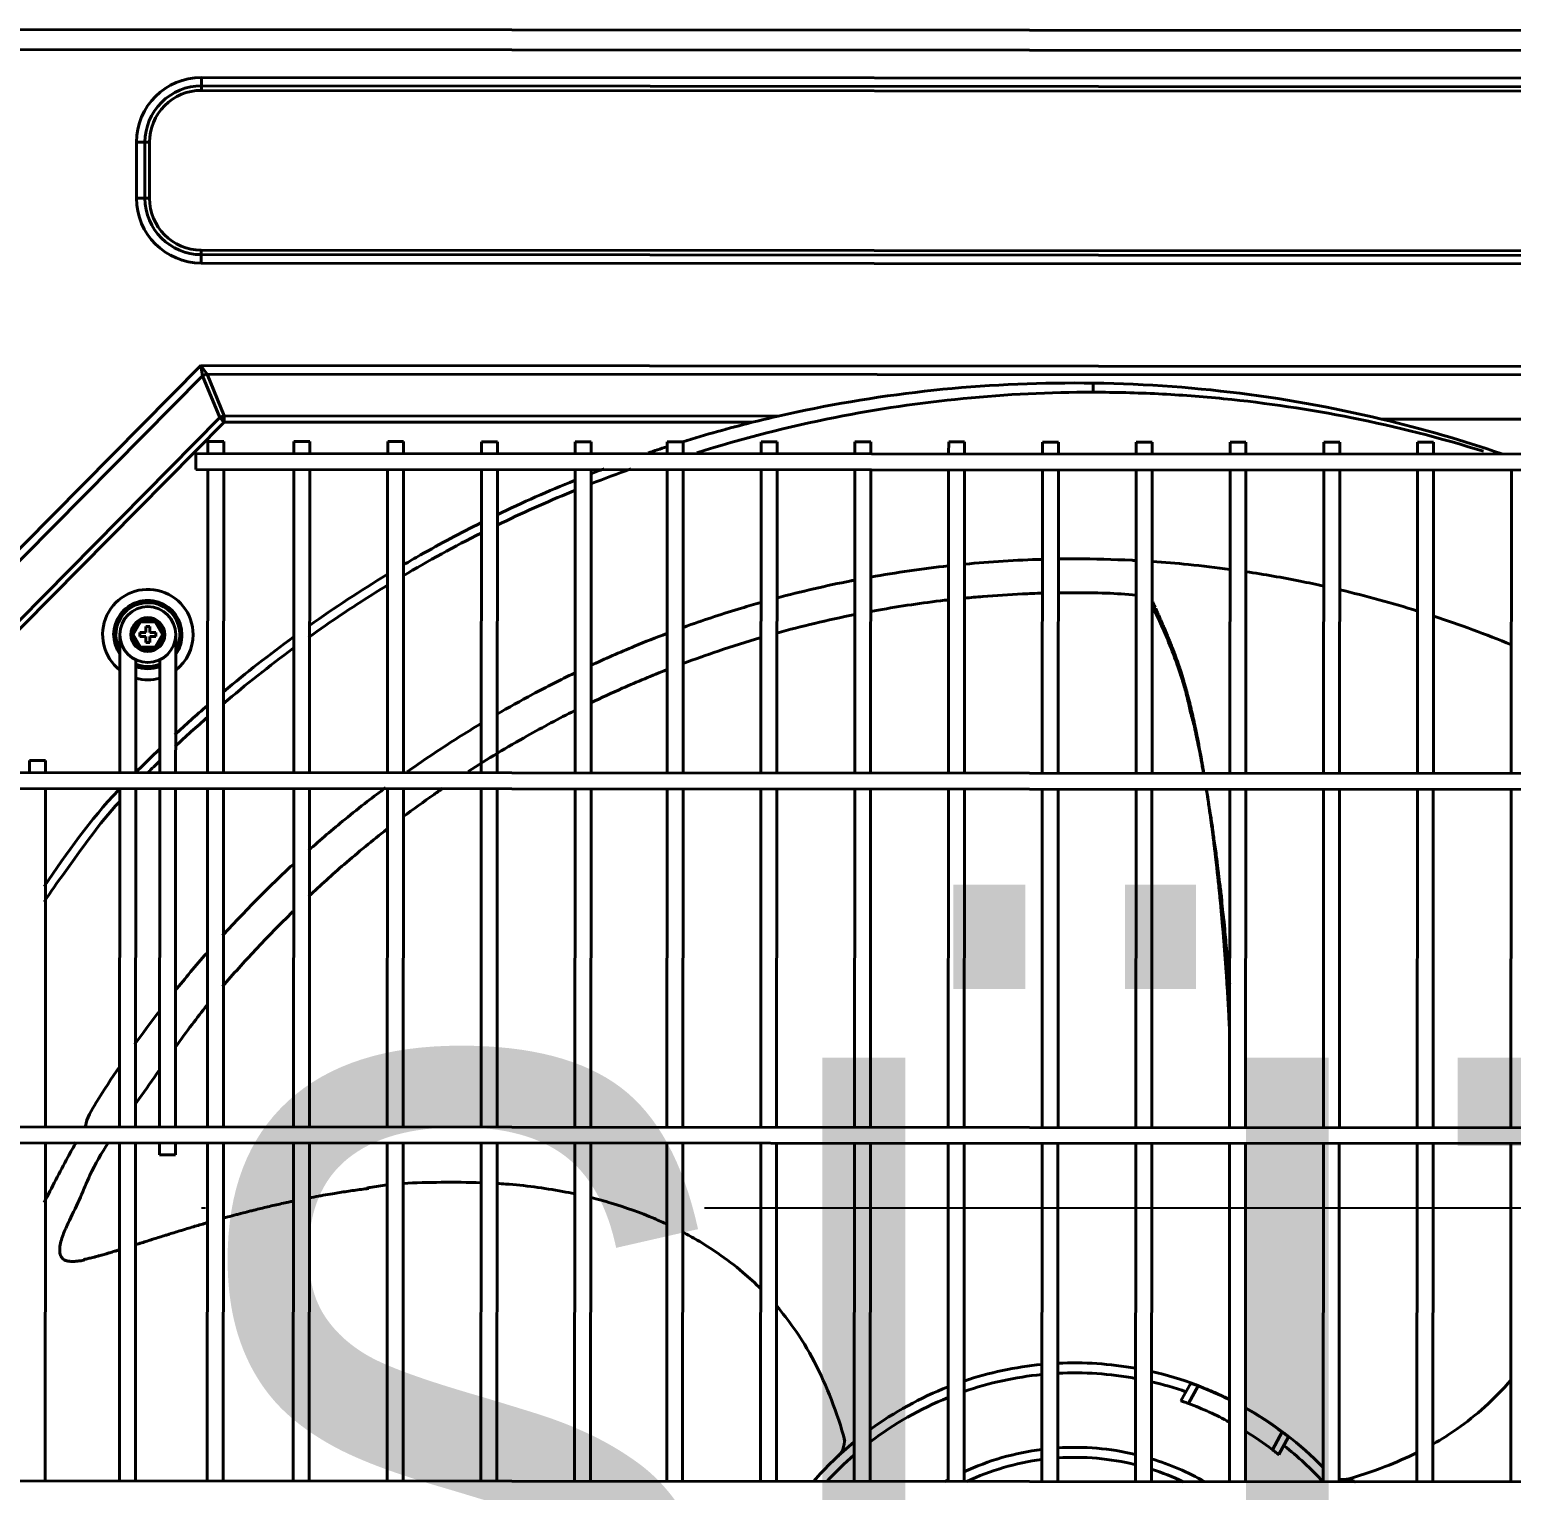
# Model space of a CAD drawing. Extents: x 58467 to 79089, y -33726 to -17391.
# Drawn here: x 72280.31 to 72317.44, y -20694.13 to -20657.52 of the extents above; entities that cross this region are included whole.
import ezdxf
from ezdxf.enums import TextEntityAlignment as Align

# ---------------------------------------------------------------- set-up
doc = ezdxf.new("R2010")
doc.units = 0
doc.header["$LTSCALE"] = 100
doc.linetypes.add('DASHDOT2', pattern=[0.5, 0.25, -0.125, 0, -0.125])
doc.layers.add('+ENTE-ST-DOSEME USTU KONDDRENAJ', color=110, linetype='DOSEMEUSTUKONDENSDRENAJ_LINE', lineweight=40)
doc.layers.add('BA_axis', color=5, linetype='DASHDOT2')
doc.layers.add('BA_text_material', color=12, linetype='Continuous')
doc.styles.add('text1', font='arial.ttf', dxfattribs={"height": 20})
doc.styles.add('text2', font='arial.ttf', dxfattribs={"width": 0.8})
doc.linetypes.add('DOSEMEUSTUKONDENSDRENAJ_LINE', pattern='A,300,-40,["CD",Standard,S=15,R=0,X=-35,Y=-7.5],0', length=340)

# ---------------------------------------------------------------- blocks, each defined once
blk = doc.blocks.new('*U176')
blk.add_line((0, 0), (0, -696))
at = {"linetype": 'Continuous', "style": 'text1'}
blk.add_attdef('1', text='', height=40, dxfattribs=at).set_placement((0, 38), align=Align.MIDDLE)
blk = doc.blocks.new('AXIS')
at = {"layer": 'BA_axis', "xscale": -1, "rotation": 270}
blk.add_blockref('*U176', (4176.09, -33135.267), dxfattribs=at)
blk = doc.blocks.new('4. KAT')
at = {"color": 3}
for p, q in [((54067.018, -33358.603, -3.339), (54183.02, -33358.673, -3.339)), ((54183.02, -33359.173, -3.339), (54067.018, -33359.103, -3.339)), ((54072.424, -33359.802, -3.339), (54177.569, -33359.866, -3.339)), ((54072.424, -33359.802, -3.339), (54072.424, -33360.014, -3.339)), ((54177.568, -33360.078, -3.339), (54072.424, -33360.014, -3.339)), ((54072.424, -33360.126, -3.339), (54072.424, -33360.014, -3.339)), ((54177.568, -33360.19, -3.339), (54072.424, -33360.126, -3.339)), ((54070.798, -33362.83, -3.339), (54070.799, -33361.425, -3.339)), ((54071.011, -33361.425, -3.339), (54070.799, -33361.425, -3.339)), ((54071.011, -33361.425, -3.339), (54071.01, -33362.831, -3.339)), ((54071.123, -33361.425, -3.339), (54071.011, -33361.425, -3.339)), ((54071.123, -33361.425, -3.339), (54071.122, -33362.831, -3.339)), ((54071.01, -33362.831, -3.339), (54070.798, -33362.83, -3.339)), ((54071.122, -33362.831, -3.339), (54071.01, -33362.831, -3.339)), ((54072.421, -33364.131, -3.339), (54072.421, -33364.243, -3.339)), ((54072.421, -33364.131, -3.339), (54177.566, -33364.195, -3.339)), ((54072.421, -33364.243, -3.339), (54177.566, -33364.307, -3.339)), ((54072.421, -33364.243, -3.339), (54072.421, -33364.455, -3.339)), ((54177.566, -33364.52, -3.339), (54072.421, -33364.455, -3.339)), ((54064.427, -33375.089, -3.339), (54072.413, -33367.023, -3.339)), ((54072.455, -33367.28, -3.339), (54064.639, -33375.177, -3.339)), ((54072.413, -33367.023, -3.339), (54177.571, -33367.087, -3.339)), ((54072.455, -33367.28, -3.339), (54072.413, -33367.023, -3.339)), ((54072.413, -33367.023, -3.339), (54072.565, -33367.235, -3.339)), ((54072.888, -33368.328, -3.339), (54072.455, -33367.28, -3.339)), ((54072.565, -33367.235, -3.339), (54072.998, -33368.283, -3.339)), ((54177.419, -33367.299, -3.339), (54072.565, -33367.235, -3.339)), ((54065.686, -33375.612, -3.339), (54072.888, -33368.328, -3.339)), ((54072.998, -33368.438, -3.339), (54065.842, -33375.676, -3.339)), ((54072.998, -33368.438, -3.339), (54072.888, -33368.328, -3.339)), ((54072.998, -33368.283, -3.339), (54086.875, -33368.291, -3.339)), ((54072.998, -33368.438, -3.339), (54072.998, -33368.283, -3.339)), ((54086.225, -33368.446, -3.339), (54072.998, -33368.438, -3.339)), ((54101.992, -33368.365, -3.339), (54112.813, -33368.371, -3.339)), ((54177.74, -33369.291, -3.339), (54072.284, -33369.227, -3.339)), ((54072.284, -33369.427, -3.339), (54072.284, -33369.227, -3.339)), ((54072.585, -33368.927, -3.339), (54072.584, -33369.227, -3.339)), ((54072.985, -33368.927, -3.339), (54072.585, -33368.927, -3.339)), ((54072.984, -33369.227, -3.339), (54072.985, -33368.927, -3.339)), ((54074.741, -33368.928, -3.339), (54074.741, -33369.228, -3.339)), ((54075.141, -33368.928, -3.339), (54074.741, -33368.928, -3.339)), ((54075.141, -33369.229, -3.339), (54075.141, -33368.928, -3.339)), ((54077.091, -33368.93, -3.339), (54077.091, -33369.23, -3.339)), ((54077.491, -33368.93, -3.339), (54077.091, -33368.93, -3.339)), ((54077.491, -33369.23, -3.339), (54077.491, -33368.93, -3.339)), ((54079.44, -33368.931, -3.339), (54079.44, -33369.231, -3.339)), ((54079.84, -33368.931, -3.339), (54079.44, -33368.931, -3.339)), ((54079.84, -33369.232, -3.339), (54079.84, -33368.931, -3.339)), ((54081.79, -33368.933, -3.339), (54081.79, -33369.233, -3.339)), ((54082.19, -33368.933, -3.339), (54081.79, -33368.933, -3.339)), ((54082.19, -33369.233, -3.339), (54082.19, -33368.933, -3.339)), ((54084.097, -33368.934, -3.339), (54084.096, -33369.234, -3.339)), ((54084.497, -33368.934, -3.339), (54084.097, -33368.934, -3.339)), ((54084.496, -33369.234, -3.339), (54084.497, -33368.934, -3.339)), ((54086.446, -33368.935, -3.339), (54086.446, -33369.236, -3.339)), ((54086.846, -33368.936, -3.339), (54086.446, -33368.935, -3.339)), ((54086.846, -33369.236, -3.339), (54086.846, -33368.936, -3.339)), ((54088.796, -33368.937, -3.339), (54088.796, -33369.237, -3.339)), ((54089.196, -33368.937, -3.339), (54088.796, -33368.937, -3.339)), ((54089.196, -33369.237, -3.339), (54089.196, -33368.937, -3.339)), ((54091.146, -33368.938, -3.339), (54091.145, -33369.238, -3.339)), ((54091.546, -33368.938, -3.339), (54091.146, -33368.938, -3.339)), ((54091.545, -33369.239, -3.339), (54091.546, -33368.938, -3.339)), ((54093.495, -33368.94, -3.339), (54093.495, -33369.24, -3.339)), ((54093.895, -33368.94, -3.339), (54093.495, -33368.94, -3.339)), ((54093.895, -33369.24, -3.339), (54093.895, -33368.94, -3.339)), ((54095.845, -33368.941, -3.339), (54095.845, -33369.241, -3.339)), ((54096.245, -33368.941, -3.339), (54095.845, -33368.941, -3.339)), ((54096.245, -33369.242, -3.339), (54096.245, -33368.941, -3.339)), ((54098.194, -33368.943, -3.339), (54098.194, -33369.243, -3.339)), ((54098.594, -33368.943, -3.339), (54098.194, -33368.943, -3.339)), ((54098.594, -33369.243, -3.339), (54098.594, -33368.943, -3.339)), ((54100.544, -33368.944, -3.339), (54100.544, -33369.244, -3.339)), ((54100.944, -33368.944, -3.339), (54100.544, -33368.944, -3.339)), ((54100.944, -33369.244, -3.339), (54100.944, -33368.944, -3.339)), ((54102.894, -33368.945, -3.339), (54102.894, -33369.246, -3.339)), ((54103.294, -33368.946, -3.339), (54102.894, -33368.945, -3.339)), ((54103.293, -33369.246, -3.339), (54103.294, -33368.946, -3.339)), ((54072.284, -33369.627, -3.339), (54072.284, -33369.427, -3.339)), ((54072.284, -33369.627, -3.339), (54177.739, -33369.691, -3.339)), ((54072.584, -33369.627, -3.339), (54072.58, -33377.226, -3.339)), ((54072.979, -33377.226, -3.339), (54072.984, -33369.627, -3.339)), ((54074.741, -33369.628, -3.339), (54074.736, -33377.227, -3.339)), ((54075.136, -33377.228, -3.339), (54075.141, -33369.629, -3.339)), ((54077.09, -33369.63, -3.339), (54077.086, -33377.229, -3.339)), ((54077.486, -33377.229, -3.339), (54077.49, -33369.63, -3.339)), ((54079.44, -33369.631, -3.339), (54079.435, -33377.23, -3.339)), ((54079.835, -33377.231, -3.339), (54079.84, -33369.632, -3.339)), ((54081.79, -33369.633, -3.339), (54081.785, -33377.232, -3.339)), ((54082.185, -33377.232, -3.339), (54082.19, -33369.633, -3.339)), ((54084.096, -33369.634, -3.339), (54084.092, -33377.233, -3.339)), ((54084.492, -33377.233, -3.339), (54084.496, -33369.634, -3.339)), ((54086.446, -33369.636, -3.339), (54086.441, -33377.235, -3.339)), ((54086.841, -33377.235, -3.339), (54086.846, -33369.636, -3.339)), ((54088.796, -33369.637, -3.339), (54088.791, -33377.236, -3.339)), ((54089.191, -33377.236, -3.339), (54089.195, -33369.637, -3.339)), ((54091.145, -33369.638, -3.339), (54091.141, -33377.237, -3.339)), ((54091.54, -33377.238, -3.339), (54091.545, -33369.639, -3.339)), ((54093.495, -33369.64, -3.339), (54093.49, -33377.239, -3.339)), ((54093.89, -33377.239, -3.339), (54093.895, -33369.64, -3.339)), ((54095.844, -33369.641, -3.339), (54095.84, -33377.24, -3.339)), ((54096.24, -33377.241, -3.339), (54096.244, -33369.642, -3.339)), ((54098.194, -33369.643, -3.339), (54098.189, -33377.242, -3.339)), ((54098.589, -33377.242, -3.339), (54098.594, -33369.643, -3.339)), ((54100.544, -33369.644, -3.339), (54100.539, -33377.243, -3.339)), ((54100.939, -33377.243, -3.339), (54100.944, -33369.644, -3.339)), ((54102.893, -33369.646, -3.339), (54102.889, -33377.245, -3.339)), ((54103.289, -33377.245, -3.339), (54103.293, -33369.646, -3.339)), ((54105.243, -33369.647, -3.339), (54105.238, -33377.246, -3.339)), ((54070.657, -33373.766, -3.339), (54070.87, -33373.398, -3.339)), ((54070.898, -33373.448, -3.339), (54070.715, -33373.766, -3.339)), ((54070.87, -33373.398, -3.339), (54071.294, -33373.398, -3.339)), ((54070.898, -33373.448, -3.339), (54070.87, -33373.398, -3.339)), ((54071.266, -33373.448, -3.339), (54070.898, -33373.448, -3.339)), ((54071.132, -33373.566, -3.339), (54071.032, -33373.566, -3.339)), ((54071.032, -33373.716, -3.339), (54071.032, -33373.566, -3.339)), ((54071.132, -33373.566, -3.339), (54071.132, -33373.716, -3.339)), ((54071.294, -33373.398, -3.339), (54071.266, -33373.448, -3.339)), ((54071.449, -33373.766, -3.339), (54071.266, -33373.448, -3.339)), ((54071.294, -33373.398, -3.339), (54071.507, -33373.767, -3.339)), ((54070.382, -33373.782, -3.339), (54070.381, -33375.159, -3.339)), ((54070.869, -33374.134, -3.339), (54070.657, -33373.766, -3.339)), ((54070.715, -33373.766, -3.339), (54070.657, -33373.766, -3.339)), ((54070.715, -33373.766, -3.339), (54070.898, -33374.084, -3.339)), ((54070.882, -33373.716, -3.339), (54070.882, -33373.816, -3.339)), ((54071.032, -33373.716, -3.339), (54070.882, -33373.716, -3.339)), ((54071.032, -33373.816, -3.339), (54070.882, -33373.816, -3.339)), ((54071.032, -33373.966, -3.339), (54071.032, -33373.816, -3.339)), ((54071.132, -33373.966, -3.339), (54071.032, -33373.966, -3.339)), ((54071.132, -33373.716, -3.339), (54071.282, -33373.716, -3.339)), ((54071.132, -33373.816, -3.339), (54071.132, -33373.966, -3.339)), ((54071.132, -33373.816, -3.339), (54071.282, -33373.816, -3.339)), ((54071.265, -33374.084, -3.339), (54071.449, -33373.766, -3.339)), ((54071.282, -33373.716, -3.339), (54071.282, -33373.816, -3.339)), ((54071.507, -33373.767, -3.339), (54071.294, -33374.134, -3.339)), ((54071.507, -33373.767, -3.339), (54071.449, -33373.766, -3.339)), ((54071.781, -33375.16, -3.339), (54071.781, -33373.783, -3.339)), ((54070.781, -33375.159, -3.339), (54070.782, -33374.399, -3.339)), ((54070.898, -33374.084, -3.339), (54070.869, -33374.134, -3.339)), ((54071.294, -33374.134, -3.339), (54070.869, -33374.134, -3.339)), ((54070.898, -33374.084, -3.339), (54071.265, -33374.084, -3.339)), ((54071.294, -33374.134, -3.339), (54071.265, -33374.084, -3.339)), ((54071.381, -33374.399, -3.339), (54071.381, -33375.159, -3.339)), ((54070.381, -33375.159, -3.339), (54070.381, -33375.442, -3.339)), ((54070.781, -33375.442, -3.339), (54070.781, -33375.159, -3.339)), ((54071.381, -33375.159, -3.339), (54071.381, -33375.442, -3.339)), ((54071.78, -33375.442, -3.339), (54071.781, -33375.16, -3.339)), ((54070.381, -33375.442, -3.339), (54070.381, -33375.807, -3.339)), ((54070.781, -33375.808, -3.339), (54070.781, -33375.442, -3.339)), ((54071.381, -33375.442, -3.339), (54071.38, -33375.808, -3.339)), ((54071.78, -33375.808, -3.339), (54071.78, -33375.442, -3.339)), ((54071.78, -33375.442, -3.339), (54071.78, -33375.442, -3.339)), ((54070.381, -33375.807, -3.339), (54070.381, -33376.09, -3.339)), ((54070.781, -33376.09, -3.339), (54070.781, -33375.808, -3.339)), ((54071.38, -33375.808, -3.339), (54071.38, -33376.091, -3.339)), ((54071.78, -33376.091, -3.339), (54071.78, -33375.808, -3.339)), ((54071.78, -33375.808, -3.339), (54071.78, -33375.808, -3.339)), ((54070.381, -33376.09, -3.339), (54070.38, -33377.225, -3.339)), ((54070.78, -33377.225, -3.339), (54070.781, -33376.09, -3.339)), ((54071.38, -33376.091, -3.339), (54071.379, -33377.225, -3.339)), ((54071.779, -33377.225, -3.339), (54071.78, -33376.091, -3.339)), ((54068.121, -33376.923, -3.339), (54068.121, -33377.223, -3.339)), ((54068.521, -33376.923, -3.339), (54068.121, -33376.923, -3.339)), ((54068.521, -33377.223, -3.339), (54068.521, -33376.923, -3.339)), ((54184.234, -33377.294, -3.339), (54065.871, -33377.222, -3.339)), ((54065.871, -33377.621, -3.339), (54184.234, -33377.694, -3.339)), ((54068.515, -33386.102, -3.339), (54068.521, -33377.623, -3.339)), ((54070.38, -33377.625, -3.339), (54070.375, -33386.103, -3.339)), ((54070.775, -33386.103, -3.339), (54070.78, -33377.625, -3.339)), ((54071.379, -33377.625, -3.339), (54071.374, -33386.103, -3.339)), ((54071.774, -33386.104, -3.339), (54071.779, -33377.625, -3.339)), ((54072.579, -33377.626, -3.339), (54072.574, -33386.105, -3.339)), ((54072.974, -33386.105, -3.339), (54072.979, -33377.626, -3.339)), ((54074.736, -33377.627, -3.339), (54074.731, -33386.106, -3.339)), ((54075.131, -33386.106, -3.339), (54075.136, -33377.628, -3.339)), ((54077.085, -33377.629, -3.339), (54077.08, -33386.107, -3.339)), ((54077.48, -33386.108, -3.339), (54077.485, -33377.629, -3.339)), ((54079.435, -33377.63, -3.339), (54079.43, -33386.109, -3.339)), ((54079.83, -33386.109, -3.339), (54079.835, -33377.631, -3.339)), ((54081.785, -33377.632, -3.339), (54081.78, -33386.11, -3.339)), ((54082.18, -33386.111, -3.339), (54082.185, -33377.632, -3.339)), ((54084.091, -33377.633, -3.339), (54084.086, -33386.112, -3.339)), ((54084.486, -33386.112, -3.339), (54084.491, -33377.633, -3.339)), ((54086.441, -33377.635, -3.339), (54086.436, -33386.113, -3.339)), ((54086.836, -33386.113, -3.339), (54086.841, -33377.635, -3.339)), ((54088.791, -33377.636, -3.339), (54088.785, -33386.115, -3.339)), ((54089.185, -33386.115, -3.339), (54089.191, -33377.636, -3.339)), ((54091.14, -33377.637, -3.339), (54091.135, -33386.116, -3.339)), ((54091.535, -33386.116, -3.339), (54091.54, -33377.638, -3.339)), ((54093.49, -33377.639, -3.339), (54093.485, -33386.117, -3.339)), ((54093.885, -33386.118, -3.339), (54093.89, -33377.639, -3.339)), ((54095.84, -33377.64, -3.339), (54095.834, -33386.119, -3.339)), ((54096.234, -33386.119, -3.339), (54096.239, -33377.641, -3.339)), ((54098.189, -33377.642, -3.339), (54098.184, -33386.12, -3.339)), ((54098.584, -33386.121, -3.339), (54098.589, -33377.642, -3.339)), ((54100.539, -33377.643, -3.339), (54100.534, -33386.122, -3.339)), ((54100.934, -33386.122, -3.339), (54100.939, -33377.643, -3.339)), ((54102.888, -33377.645, -3.339), (54102.883, -33386.123, -3.339)), ((54103.283, -33386.123, -3.339), (54103.288, -33377.645, -3.339)), ((54105.238, -33377.646, -3.339), (54105.233, -33386.125, -3.339)), ((54184.228, -33386.172, -3.339), (54065.866, -33386.1, -3.339)), ((54065.865, -33386.5, -3.339), (54184.228, -33386.572, -3.339)), ((54068.51, -33394.981, -3.339), (54068.515, -33386.502, -3.339)), ((54070.374, -33386.503, -3.339), (54070.369, -33394.982, -3.339)), ((54070.769, -33394.982, -3.339), (54070.774, -33386.503, -3.339)), ((54071.374, -33386.503, -3.339), (54071.374, -33386.803, -3.339)), ((54071.774, -33386.804, -3.339), (54071.774, -33386.504, -3.339)), ((54072.574, -33386.505, -3.339), (54072.569, -33394.983, -3.339)), ((54072.969, -33394.984, -3.339), (54072.974, -33386.505, -3.339)), ((54074.73, -33386.506, -3.339), (54074.725, -33394.985, -3.339)), ((54075.125, -33394.985, -3.339), (54075.13, -33386.506, -3.339)), ((54077.08, -33386.507, -3.339), (54077.075, -33394.986, -3.339)), ((54077.475, -33394.986, -3.339), (54077.48, -33386.508, -3.339)), ((54079.43, -33386.509, -3.339), (54079.425, -33394.987, -3.339)), ((54079.824, -33394.988, -3.339), (54079.83, -33386.509, -3.339)), ((54081.779, -33386.51, -3.339), (54081.774, -33394.989, -3.339)), ((54082.174, -33394.989, -3.339), (54082.179, -33386.511, -3.339)), ((54084.086, -33386.512, -3.339), (54084.081, -33394.99, -3.339)), ((54084.481, -33394.991, -3.339), (54084.486, -33386.512, -3.339)), ((54086.436, -33386.513, -3.339), (54086.43, -33394.992, -3.339)), ((54086.83, -33394.992, -3.339), (54086.836, -33386.513, -3.339)), ((54088.785, -33386.515, -3.339), (54088.78, -33394.993, -3.339)), ((54089.18, -33394.993, -3.339), (54089.185, -33386.515, -3.339)), ((54091.135, -33386.516, -3.339), (54091.13, -33394.995, -3.339)), ((54091.53, -33394.995, -3.339), (54091.535, -33386.516, -3.339)), ((54093.484, -33386.517, -3.339), (54093.479, -33394.996, -3.339)), ((54093.879, -33394.996, -3.339), (54093.884, -33386.518, -3.339)), ((54095.834, -33386.519, -3.339), (54095.829, -33394.997, -3.339)), ((54096.229, -33394.998, -3.339), (54096.234, -33386.519, -3.339)), ((54098.184, -33386.52, -3.339), (54098.179, -33394.999, -3.339)), ((54098.579, -33394.999, -3.339), (54098.584, -33386.521, -3.339)), ((54100.533, -33386.522, -3.339), (54100.528, -33395, -3.339)), ((54100.928, -33395.001, -3.339), (54100.933, -33386.522, -3.339)), ((54102.883, -33386.523, -3.339), (54102.878, -33395.002, -3.339)), ((54103.278, -33395.002, -3.339), (54103.283, -33386.523, -3.339)), ((54105.233, -33386.525, -3.339), (54105.227, -33395.003, -3.339)), ((54071.374, -33386.803, -3.339), (54071.774, -33386.804, -3.339)), ((54096.965, -33392.972, -3.339), (54097.209, -33392.527, -3.339)), ((54097.399, -33392.597, -3.339), (54097.155, -33393.04, -3.339)), ((54098.679, -33393.2, -3.339), (54098.68, -33393.2, -3.339)), ((54099.258, -33394.195, -3.339), (54099.502, -33393.752, -3.339)), ((54099.663, -33393.875, -3.339), (54099.418, -33394.32, -3.339)), ((54088.374, -33394.356, -3.339), (54088.394, -33394.338, -3.339)), ((54184.223, -33395.051, -3.339), (54065.86, -33394.979, -3.339))]:
    blk.add_line(p, q, dxfattribs=at)
for radius in [0.7, 0.425, 0.425]:
    blk.add_circle((54071.082, -33373.766, -3.339), radius, dxfattribs=at)
at = {"color": 3, "extrusion": (0, 0, -1)}
for centre, radius, start, end in [((-54072.423, -33361.426, 3.339), 1.624, 0.0349, 90.0349), ((-54072.422, -33362.831, 3.339), 1.624, 270.0349, 0.0349), ((-54071.082, -33373.766, 3.339), 1.133, 308.178, 180.0349), ((-54071.082, -33373.766, 3.339), 0.856, 324.8223, 180.0349), ((-54071.082, -33373.766, 3.339), 0.8, 331.0548, 180.0349), ((-54071.082, -33373.766, 3.339), 0.8, 180.0349, 209.0205), ((-54071.082, -33373.766, 3.339), 0.856, 180.0349, 215.2529), ((-54071.082, -33373.766, 3.339), 1.133, 180.0349, 231.8974), ((-54071.082, -33373.766, 3.339), 0.8, 248.0298, 292.0456), ((-54071.082, -33373.766, 3.339), 0.856, 249.5487, 290.5267), ((-54071.082, -33373.766, 3.339), 1.133, 254.6956, 285.3799), ((-54094.305, -33400.719, 3.339), 8.699, 71.4011, 84.5622), ((-54094.305, -33400.719, 3.339), 8.699, 87.203, 100.0977), ((-54094.305, -33400.719, 3.339), 8.699, 102.7863, 110.4706), ((-54094.305, -33400.719, 3.339), 8.699, 53.9052, 68.5987), ((-54094.305, -33400.719, 3.339), 8.191, 110.3616, 118.2287), ((-54094.305, -33400.719, 3.339), 8.699, 119.431, 135.6764), ((-54094.305, -33400.719, 3.339), 8.191, 121.4532, 127.2082), ((-54094.305, -33400.719, 3.339), 8.699, 41.1747, 50.5713), ((-54094.305, -33400.719, 3.339), 6.582, 86.283, 103.3774), ((-54094.305, -33400.719, 3.339), 6.582, 65.0486, 82.7843), ((-54094.305, -33400.719, 3.339), 6.582, 106.9886, 119.6337), ((-54094.305, -33400.719, 3.339), 6.582, 60.4193, 61.1449)]:
    blk.add_arc(centre, radius, start, end, dxfattribs=at)
at = {"color": 3}
for centre, radius, start, end in [((54072.423, -33361.426, -3.339), 1.412, 89.9651, 179.9651), ((54072.423, -33361.426, -3.339), 1.3, 89.9651, 179.9651), ((54072.422, -33362.831, -3.339), 1.412, 179.9651, 269.9651), ((54072.422, -33362.831, -3.339), 1.3, 179.9651, 269.9651), ((54094.305, -33400.719, -3.339), 8.449, 95.6005, 109.1697), ((54094.305, -33400.719, -3.339), 8.449, 79.6011, 92.881), ((54094.305, -33400.719, -3.339), 8.449, 70.7519, 76.8305), ((54094.305, -33400.719, -3.339), 8.691, 63.5255, 69.1503), ((54094.305, -33400.719, -3.339), 8.449, 112.0688, 127.3423), ((54094.305, -33400.719, -3.339), 8.691, 53.28, 60.5411), ((54094.305, -33400.719, -3.339), 8.449, 42.602, 51.6783), ((54094.305, -33400.719, -3.339), 8.449, 130.8388, 137.3275), ((54094.305, -33400.719, -3.339), 6.332, 97.4914, 115.3058), ((54094.305, -33400.719, -3.339), 6.332, 76.0714, 93.852), ((54094.305, -33400.719, -3.339), 6.332, 64.6189, 72.3139)]:
    blk.add_arc(centre, radius, start, end, dxfattribs=at)
at = {"color": 3, "extrusion": (6.04762e-06, 5.63815e-06, 1)}
blk.add_arc((54088.032, -33393.991, -3.198), 0.5, 313.0528, 16.4385, dxfattribs=at)
at = {"color": 3, "extrusion": (5.24685e-06, -5.62791e-06, 1)}
blk.add_arc((54101.033, -33394.445, -2.866), 0.5, 257.9345, 286.4376, dxfattribs=at)
at = {"color": 3}
for centre in [(54072.565, -33367.39, -3.339), (54072.998, -33368.438, -3.339)]:
    blk.add_ellipse(centre, major_axis=(-0.203, -0.084), ratio=0.678598, start_param=4.438375, end_param=4.986403, dxfattribs=at)
for points, knots in [([(54094.768, -33367.692, -3.339), (54092.595, -33367.689, -3.339), (54090.412, -33367.904, -3.339), (54087.126, -33368.556, -3.339), (54085.97, -33368.851, -3.339), (54084.833, -33369.209, -3.339)], [0, 0, 0, 0, 0.642828, 0.642828, 1, 1, 1, 1]), ([(54104.542, -33369.171, -3.339), (54103.461, -33368.836, -3.339), (54102.364, -33368.557, -3.339), (54100.192, -33368.122, -3.339), (54099.118, -33367.961, -3.339), (54097.49, -33367.8, -3.339), (54096.946, -33367.759, -3.339), (54096.13, -33367.719, -3.339), (54095.858, -33367.709, -3.339), (54095.313, -33367.696, -3.339), (54095.037, -33367.692, -3.339), (54094.768, -33367.692, -3.339)], [0, 0, 0, 0, 0.344826, 0.344826, 0.672413, 0.672413, 0.836207, 0.836207, 0.918103, 0.918103, 1, 1, 1, 1]), ([(54081.779, -33370.152, -3.339), (54081.751, -33370.164, -3.339), (54081.723, -33370.175, -3.339), (54081.069, -33370.445, -3.339), (54080.449, -33370.724, -3.339), (54079.837, -33371.022, -3.339)], [0, 0, 0, 0, 0.043139, 0.043139, 1, 1, 1, 1]), ([(54079.429, -33370.963, -3.339), (54078.916, -33371.22, -3.339), (54078.411, -33371.489, -3.339), (54077.771, -33371.852, -3.339), (54077.628, -33371.935, -3.339), (54077.486, -33372.019, -3.339)], [0, 0, 0, 0, 0.775009, 0.775009, 1, 1, 1, 1]), ([(54094.323, -33371.868, -3.339), (54094.8, -33371.869, -3.339), (54095.268, -33371.881, -3.339), (54095.775, -33371.906, -3.339), (54095.81, -33371.908, -3.339), (54095.845, -33371.91, -3.339)], [0, 0, 0, 0, 0.930665, 0.930665, 1, 1, 1, 1]), ([(54096.245, -33371.934, -3.339), (54096.548, -33371.954, -3.339), (54096.851, -33371.979, -3.339), (54097.502, -33372.044, -3.339), (54097.85, -33372.085, -3.339), (54098.197, -33372.132, -3.339)], [0, 0, 0, 0, 0.464066, 0.464066, 1, 1, 1, 1]), ([(54098.598, -33372.189, -3.339), (54099.052, -33372.258, -3.339), (54099.504, -33372.337, -3.339), (54100.153, -33372.466, -3.339), (54100.35, -33372.508, -3.339), (54100.547, -33372.551, -3.339)], [0, 0, 0, 0, 0.694891, 0.694891, 1, 1, 1, 1]), ([(54077.063, -33372.542, -3.339), (54076.689, -33372.77, -3.339), (54076.321, -33373.006, -3.339), (54075.672, -33373.439, -3.339), (54075.388, -33373.635, -3.339), (54075.108, -33373.835, -3.339)], [0, 0, 0, 0, 0.558497, 0.558497, 1, 1, 1, 1]), ([(54088.793, -33372.4, -3.339), (54088.762, -33372.406, -3.339), (54088.731, -33372.412, -3.339), (54088.075, -33372.541, -3.339), (54087.454, -33372.686, -3.339), (54086.836, -33372.851, -3.339)], [0, 0, 0, 0, 0.0469, 0.0469, 1, 1, 1, 1]), ([(54091.143, -33372.895, -3.339), (54091.109, -33372.899, -3.339), (54090.521, -33372.967, -3.339), (54089.872, -33373.063, -3.339), (54089.255, -33373.175, -3.339), (54089.193, -33373.186, -3.339)], [0, 0, 0, 0, 0.051596, 0.904233, 1, 1, 1, 1]), ([(54093.491, -33372.728, -3.339), (54093.327, -33372.733, -3.339), (54092.828, -33372.751, -3.339), (54092.179, -33372.794, -3.339), (54091.695, -33372.838, -3.339), (54091.543, -33372.853, -3.339)], [0, 0, 0, 0, 0.252208, 0.764491, 1, 1, 1, 1]), ([(54095.841, -33372.776, -3.339), (54095.593, -33372.753, -3.339), (54095.057, -33372.718, -3.339), (54094.41, -33372.714, -3.339), (54094.008, -33372.718, -3.339), (54093.891, -33372.72, -3.339)], [0, 0, 0, 0, 0.37572, 0.818355, 1, 1, 1, 1]), ([(54096.32, -33373.08, -3.339), (54096.303, -33373.048, -3.339), (54096.273, -33372.995, -3.339), (54096.251, -33372.956, -3.339), (54096.242, -33372.941, -3.339)], [0, 0, 0, 0, 0.532534, 1, 1, 1, 1]), ([(54097.527, -33377.242, -3.339), (54097.526, -33377.233, -3.339), (54097.517, -33377.175, -3.339), (54097.501, -33377.065, -3.339), (54097.466, -33376.866, -3.339), (54097.405, -33376.577, -3.339), (54097.361, -33376.344, -3.339), (54097.284, -33375.993, -3.339), (54097.221, -33375.789, -3.339), (54097.17, -33375.552, -3.339), (54097.13, -33375.372, -3.339), (54097.083, -33375.19, -3.339), (54097.04, -33375.043, -3.339), (54097.012, -33374.948, -3.339), (54096.985, -33374.857, -3.339), (54096.944, -33374.734, -3.339), (54096.884, -33374.554, -3.339), (54096.763, -33374.213, -3.339), (54096.611, -33373.839, -3.339), (54096.456, -33373.481, -3.339), (54096.366, -33373.302, -3.339), (54096.313, -33373.19, -3.339), (54096.281, -33373.102, -3.339), (54096.272, -33373.01, -3.339), (54096.264, -33372.965, -3.339), (54096.262, -33372.946, -3.339)], [0, 0, 0, 0, 0.005394, 0.035574, 0.066603, 0.130629, 0.243655, 0.266475, 0.346531, 0.38044, 0.417111, 0.456558, 0.498164, 0.521749, 0.531848, 0.564447, 0.595782, 0.649695, 0.782565, 0.838846, 0.88891, 0.914609, 0.933595, 0.963425, 1, 1, 1, 1]), ([(54086.438, -33372.961, -3.339), (54086.278, -33373.006, -3.339), (54086.118, -33373.053, -3.339), (54085.732, -33373.17, -3.339), (54085.506, -33373.241, -3.339), (54085.055, -33373.39, -3.339), (54084.83, -33373.467, -3.339), (54084.564, -33373.561, -3.339), (54084.523, -33373.576, -3.339), (54084.482, -33373.591, -3.339)], [0, 0, 0, 0, 0.243898, 0.243898, 0.590099, 0.590099, 0.9363, 0.9363, 1, 1, 1, 1]), ([(54088.794, -33373.264, -3.339), (54088.456, -33373.331, -3.339), (54087.807, -33373.474, -3.339), (54087.156, -33373.641, -3.339), (54086.844, -33373.728, -3.339)], [0, 0, 0, 0, 0.520178, 1, 1, 1, 1]), ([(54097.538, -33377.242, -3.339), (54097.538, -33377.24, -3.339), (54097.531, -33377.195, -3.339), (54097.516, -33377.107, -3.339), (54097.494, -33376.978, -3.339), (54097.474, -33376.865, -3.339), (54097.451, -33376.739, -3.339), (54097.43, -33376.628, -3.339), (54097.404, -33376.491, -3.339), (54097.383, -33376.382, -3.339), (54097.356, -33376.247, -3.339), (54097.334, -33376.14, -3.339), (54097.309, -33376.019, -3.339), (54097.286, -33375.913, -3.339), (54097.259, -33375.794, -3.339), (54097.232, -33375.675, -3.339), (54097.207, -33375.57, -3.339), (54097.181, -33375.465, -3.339), (54097.155, -33375.361, -3.339), (54097.128, -33375.258, -3.339), (54097.1, -33375.156, -3.339), (54097.073, -33375.056, -3.339), (54097.044, -33374.957, -3.339), (54097.016, -33374.862, -3.339), (54096.985, -33374.763, -3.339), (54096.955, -33374.667, -3.339), (54096.927, -33374.584, -3.339), (54096.9, -33374.502, -3.339), (54096.867, -33374.409, -3.339), (54096.834, -33374.317, -3.339), (54096.805, -33374.238, -3.339), (54096.775, -33374.16, -3.339), (54096.745, -33374.083, -3.339), (54096.711, -33373.997, -3.339), (54096.681, -33373.923, -3.339), (54096.652, -33373.85, -3.339), (54096.626, -33373.789, -3.339), (54096.601, -33373.729, -3.339), (54096.572, -33373.661, -3.339), (54096.544, -33373.595, -3.339), (54096.515, -33373.529, -3.339), (54096.493, -33373.477, -3.339), (54096.469, -33373.422, -3.339), (54096.449, -33373.376, -3.339), (54096.426, -33373.323, -3.339), (54096.408, -33373.282, -3.339), (54096.387, -33373.234, -3.339), (54096.369, -33373.193, -3.339), (54096.354, -33373.158, -3.339), (54096.338, -33373.121, -3.339), (54096.331, -33373.105, -3.339), (54096.329, -33373.1, -3.339)], [0, 0, 0, 0, 0.000919, 0.026107, 0.051295, 0.076483, 0.093275, 0.126859, 0.143651, 0.177235, 0.194027, 0.227611, 0.244403, 0.269591, 0.294779, 0.319967, 0.345155, 0.361947, 0.387135, 0.412323, 0.429115, 0.454303, 0.479491, 0.496283, 0.521471, 0.546659, 0.563451, 0.580243, 0.605431, 0.630619, 0.647411, 0.664203, 0.689391, 0.706183, 0.731372, 0.748164, 0.764956, 0.781748, 0.79854, 0.823728, 0.84052, 0.857312, 0.874104, 0.890896, 0.907688, 0.92448, 0.941272, 0.958064, 0.974856, 0.991648, 1, 1, 1, 1]), ([(54084.083, -33373.739, -3.339), (54083.813, -33373.841, -3.339), (54083.544, -33373.947, -3.339), (54082.905, -33374.211, -3.339), (54082.537, -33374.373, -3.339), (54082.172, -33374.542, -3.339)], [0, 0, 0, 0, 0.416753, 0.416753, 1, 1, 1, 1]), ([(54086.444, -33373.841, -3.339), (54086.087, -33373.946, -3.339), (54085.437, -33374.15, -3.339), (54084.786, -33374.381, -3.339), (54084.493, -33374.491, -3.339)], [0, 0, 0, 0, 0.549857, 1, 1, 1, 1]), ([(54081.772, -33374.731, -3.339), (54081.419, -33374.901, -3.339), (54081.07, -33375.078, -3.339), (54080.42, -33375.425, -3.339), (54080.119, -33375.592, -3.339), (54079.82, -33375.765, -3.339)], [0, 0, 0, 0, 0.531495, 0.531495, 1, 1, 1, 1]), ([(54084.092, -33374.644, -3.339), (54083.717, -33374.791, -3.339), (54083.08, -33375.056, -3.339), (54082.444, -33375.349, -3.339), (54082.183, -33375.475, -3.339)], [0, 0, 0, 0, 0.58808, 1, 1, 1, 1]), ([(54081.782, -33375.671, -3.339), (54081.381, -33375.871, -3.339), (54080.484, -33376.347, -3.339), (54079.596, -33376.882, -3.339), (54079.108, -33377.197, -3.339)], [0, 0, 0, 0, 0.44453, 1, 1, 1, 1]), ([(54079.419, -33376.003, -3.339), (54079.042, -33376.229, -3.339), (54078.671, -33376.464, -3.339), (54078.062, -33376.87, -3.339), (54077.822, -33377.035, -3.339), (54077.583, -33377.204, -3.339)], [0, 0, 0, 0, 0.601739, 0.601739, 1, 1, 1, 1]), ([(54077.04, -33377.6, -3.339), (54076.885, -33377.716, -3.339), (54076.731, -33377.833, -3.339), (54076.39, -33378.098, -3.339), (54076.204, -33378.247, -3.339), (54075.712, -33378.65, -3.339), (54075.409, -33378.908, -3.339), (54075.112, -33379.172, -3.339)], [0, 0, 0, 0, 0.233835, 0.233835, 0.520573, 0.520573, 1, 1, 1, 1]), ([(54078.477, -33377.617, -3.339), (54078.402, -33377.668, -3.339), (54078.065, -33377.901, -3.339), (54077.731, -33378.143, -3.339), (54077.473, -33378.337, -3.339)], [0, 0, 0, 0, 0.220681, 1, 1, 1, 1]), ([(54098.185, -33383.75, -3.339), (54098.185, -33383.735, -3.339), (54098.182, -33383.671, -3.339), (54098.176, -33383.556, -3.339), (54098.168, -33383.391, -3.339), (54098.16, -33383.244, -3.339), (54098.151, -33383.083, -3.339), (54098.143, -33382.938, -3.339), (54098.134, -33382.776, -3.339), (54098.124, -33382.615, -3.339), (54098.114, -33382.47, -3.339), (54098.104, -33382.308, -3.339), (54098.094, -33382.161, -3.339), (54098.082, -33381.997, -3.339), (54098.071, -33381.85, -3.339), (54098.06, -33381.705, -3.339), (54098.048, -33381.546, -3.339), (54098.035, -33381.389, -3.339), (54098.022, -33381.231, -3.339), (54098.008, -33381.074, -3.339), (54097.996, -33380.933, -3.339), (54097.982, -33380.775, -3.339), (54097.969, -33380.634, -3.339), (54097.953, -33380.475, -3.339), (54097.939, -33380.332, -3.339), (54097.925, -33380.19, -3.339), (54097.909, -33380.034, -3.339), (54097.894, -33379.896, -3.339), (54097.878, -33379.743, -3.339), (54097.863, -33379.606, -3.339), (54097.845, -33379.454, -3.339), (54097.828, -33379.303, -3.339), (54097.812, -33379.167, -3.339), (54097.793, -33379.015, -3.339), (54097.776, -33378.879, -3.339), (54097.756, -33378.726, -3.339), (54097.739, -33378.589, -3.339), (54097.721, -33378.455, -3.339), (54097.7, -33378.307, -3.339), (54097.682, -33378.175, -3.339), (54097.661, -33378.029, -3.339), (54097.644, -33377.913, -3.339), (54097.623, -33377.773, -3.339), (54097.61, -33377.692, -3.339), (54097.602, -33377.639, -3.339)], [0, 0, 0, 0, 0.006537, 0.029522, 0.052508, 0.083155, 0.098479, 0.129126, 0.152111, 0.175096, 0.205744, 0.221067, 0.251714, 0.2747, 0.297685, 0.32067, 0.343656, 0.374303, 0.397288, 0.420274, 0.450921, 0.466244, 0.496892, 0.519877, 0.542862, 0.565848, 0.588833, 0.61948, 0.634804, 0.665451, 0.688436, 0.711422, 0.742069, 0.757393, 0.78804, 0.811025, 0.83401, 0.856996, 0.879981, 0.910628, 0.925952, 0.956599, 0.971923, 1, 1, 1, 1]), ([(54098.187, -33382.529, -3.339), (54098.183, -33382.496, -3.339), (54098.168, -33382.367, -3.339), (54098.157, -33382.179, -3.339), (54098.143, -33381.961, -3.339), (54098.121, -33381.731, -3.339), (54098.092, -33381.492, -3.339), (54098.072, -33381.28, -3.339), (54098.061, -33381.1, -3.339), (54098.045, -33380.928, -3.339), (54098.009, -33380.711, -3.339), (54097.991, -33380.456, -3.339), (54097.968, -33380.228, -3.339), (54097.938, -33379.999, -3.339), (54097.904, -33379.771, -3.339), (54097.882, -33379.546, -3.339), (54097.848, -33379.251, -3.339), (54097.803, -33379.027, -3.339), (54097.776, -33378.764, -3.339), (54097.744, -33378.514, -3.339), (54097.698, -33378.251, -3.339), (54097.663, -33378.028, -3.339), (54097.637, -33377.842, -3.339), (54097.619, -33377.729, -3.339), (54097.607, -33377.665, -3.339), (54097.602, -33377.64, -3.339)], [0, 0, 0, 0, 0.018147, 0.072604, 0.104033, 0.137751, 0.209267, 0.273712, 0.29859, 0.319902, 0.366361, 0.424834, 0.458218, 0.494226, 0.568305, 0.629107, 0.652171, 0.729744, 0.761435, 0.795633, 0.869455, 0.937429, 0.963885, 0.985806, 1, 1, 1, 1]), ([(54070.37, -33377.955, -3.339), (54069.843, -33378.52, -3.339), (54069.442, -33379.117, -3.339), (54068.817, -33379.976, -3.339), (54068.648, -33380.22, -3.339), (54068.485, -33380.468, -3.339)], [0, 0, 0, 0, 0.719648, 0.719648, 1, 1, 1, 1]), ([(54077.071, -33378.645, -3.339), (54076.709, -33378.927, -3.339), (54076.048, -33379.469, -3.339), (54075.406, -33380.05, -3.339), (54075.116, -33380.324, -3.339)], [0, 0, 0, 0, 0.541295, 1, 1, 1, 1]), ([(54074.715, -33380.71, -3.339), (54074.396, -33381.023, -3.339), (54073.8, -33381.633, -3.339), (54073.221, -33382.275, -3.339), (54072.955, -33382.587, -3.339)], [0, 0, 0, 0, 0.526998, 1, 1, 1, 1]), ([(54072.559, -33383.064, -3.339), (54072.434, -33383.219, -3.339), (54072.166, -33383.563, -3.339), (54071.909, -33383.918, -3.339), (54071.771, -33384.112, -3.339)], [0, 0, 0, 0, 0.45942, 1, 1, 1, 1]), ([(54069.521, -33386.085, -3.339), (54069.548, -33385.886, -3.339), (54069.852, -33385.383, -3.339), (54070.171, -33384.89, -3.339), (54070.37, -33384.596, -3.339)], [0, 0, 0, 0, 0.394402, 1, 1, 1, 1]), ([(54071.375, -33384.677, -3.339), (54071.206, -33384.921, -3.339), (54071.007, -33385.206, -3.339), (54070.803, -33385.488, -3.339), (54070.775, -33385.527, -3.339)], [0, 0, 0, 0, 0.861799, 1, 1, 1, 1]), ([(54068.486, -33388.004, -3.339), (54068.674, -33387.621, -3.339), (54068.938, -33387.114, -3.339), (54069.216, -33386.615, -3.339), (54069.287, -33386.489, -3.339)], [0, 0, 0, 0, 0.747188, 1, 1, 1, 1]), ([(54070.094, -33386.498, -3.339), (54069.923, -33386.764, -3.339), (54069.656, -33387.217, -3.339), (54069.401, -33387.873, -3.339), (54069.159, -33388.356, -3.339), (54068.968, -33388.768, -3.339), (54068.879, -33389.038, -3.339), (54068.87, -33389.241, -3.339), (54068.894, -33389.332, -3.339), (54068.93, -33389.39, -3.339), (54068.975, -33389.434, -3.339), (54069.015, -33389.452, -3.339), (54069.046, -33389.46, -3.339)], [0, 0, 0, 0, 0.285729, 0.472156, 0.665521, 0.767672, 0.867545, 0.908718, 0.944194, 0.959349, 0.972834, 1, 1, 1, 1]), ([(54075.126, -33387.885, -3.339), (54075.127, -33387.884, -3.339), (54075.204, -33387.87, -3.339), (54075.321, -33387.848, -3.339), (54075.515, -33387.813, -3.339), (54075.691, -33387.782, -3.339), (54075.888, -33387.75, -3.339), (54076.068, -33387.723, -3.339), (54076.25, -33387.696, -3.339), (54076.432, -33387.671, -3.339), (54076.553, -33387.655, -3.339), (54076.614, -33387.648, -3.339)], [0, 0, 0, 0, 0.000398, 0.160308, 0.240263, 0.400174, 0.520106, 0.640039, 0.759972, 0.879905, 1, 1, 1, 1]), ([(54076.562, -33387.641, -3.339), (54076.591, -33387.635, -3.339), (54076.761, -33387.603, -3.339), (54076.933, -33387.578, -3.339), (54077.075, -33387.561, -3.339)], [0, 0, 0, 0, 0.174109, 1, 1, 1, 1]), ([(54077.474, -33387.524, -3.339), (54077.793, -33387.503, -3.339), (54078.446, -33387.49, -3.339), (54079.098, -33387.493, -3.339), (54079.429, -33387.503, -3.339)], [0, 0, 0, 0, 0.49152, 1, 1, 1, 1]), ([(54079.829, -33387.522, -3.339), (54079.902, -33387.526, -3.339), (54080.452, -33387.563, -3.339), (54081.105, -33387.648, -3.339), (54081.679, -33387.763, -3.339), (54081.781, -33387.785, -3.339)], [0, 0, 0, 0, 0.111828, 0.842309, 1, 1, 1, 1]), ([(54072.972, -33388.393, -3.339), (54072.973, -33388.393, -3.339), (54073.011, -33388.383, -3.339), (54073.12, -33388.353, -3.339), (54073.265, -33388.314, -3.339), (54073.448, -33388.266, -3.339), (54073.595, -33388.228, -3.339), (54073.763, -33388.186, -3.339), (54073.915, -33388.149, -3.339), (54074.087, -33388.107, -3.339), (54074.261, -33388.067, -3.339), (54074.434, -33388.028, -3.339), (54074.589, -33387.994, -3.339), (54074.686, -33387.974, -3.339), (54074.725, -33387.965, -3.339)], [0, 0, 0, 0, 0.002684, 0.066908, 0.195355, 0.259579, 0.388026, 0.45225, 0.548585, 0.64492, 0.741256, 0.837591, 0.933927, 1, 1, 1, 1]), ([(54082.182, -33387.877, -3.339), (54082.352, -33387.919, -3.339), (54082.891, -33388.066, -3.339), (54083.528, -33388.293, -3.339), (54083.986, -33388.497, -3.339), (54084.091, -33388.546, -3.339)], [0, 0, 0, 0, 0.261577, 0.828831, 1, 1, 1, 1]), ([(54070.771, -33389.06, -3.339), (54070.8, -33389.051, -3.339), (54070.875, -33389.027, -3.339), (54070.997, -33388.988, -3.339), (54071.123, -33388.948, -3.339), (54071.247, -33388.909, -3.339), (54071.375, -33388.869, -3.339), (54071.505, -33388.828, -3.339), (54071.637, -33388.787, -3.339), (54071.771, -33388.745, -3.339), (54071.908, -33388.703, -3.339), (54072.045, -33388.662, -3.339), (54072.184, -33388.62, -3.339), (54072.34, -33388.574, -3.339), (54072.469, -33388.536, -3.339), (54072.547, -33388.513, -3.339), (54072.572, -33388.506, -3.339)], [0, 0, 0, 0, 0.053389, 0.135929, 0.218468, 0.273495, 0.356035, 0.438575, 0.493601, 0.576141, 0.658681, 0.713708, 0.796247, 0.878787, 0.961327, 1, 1, 1, 1]), ([(54084.492, -33388.745, -3.339), (54084.611, -33388.808, -3.339), (54084.906, -33388.972, -3.339), (54085.415, -33389.295, -3.339), (54085.951, -33389.704, -3.339), (54086.298, -33390.023, -3.339), (54086.444, -33390.169, -3.339)], [0, 0, 0, 0, 0.167806, 0.420315, 0.746772, 1, 1, 1, 1]), ([(54069.033, -33389.456, -3.339), (54069.048, -33389.461, -3.339), (54069.073, -33389.467, -3.339), (54069.104, -33389.472, -3.339), (54069.149, -33389.477, -3.339), (54069.185, -33389.477, -3.339), (54069.229, -33389.477, -3.339), (54069.281, -33389.474, -3.339), (54069.326, -33389.47, -3.339), (54069.386, -33389.462, -3.339), (54069.438, -33389.454, -3.339), (54069.501, -33389.443, -3.339), (54069.471, -33389.431, -3.339), (54069.547, -33389.415, -3.339), (54069.626, -33389.396, -3.339), (54069.707, -33389.376, -3.339), (54069.78, -33389.357, -3.339), (54069.854, -33389.337, -3.339), (54069.942, -33389.313, -3.339), (54070.033, -33389.287, -3.339), (54070.139, -33389.255, -3.339), (54070.234, -33389.227, -3.339), (54070.317, -33389.202, -3.339), (54070.359, -33389.189, -3.339), (54070.372, -33389.185, -3.339)], [0, 0, 0, 0, 0.062879, 0.105521, 0.148163, 0.190805, 0.233447, 0.276089, 0.318731, 0.361373, 0.404015, 0.446657, 0.489299, 0.531941, 0.595904, 0.638546, 0.681188, 0.72383, 0.766472, 0.830435, 0.873077, 0.93704, 0.979682, 1, 1, 1, 1]), ([(54086.84, -33390.598, -3.339), (54086.988, -33390.772, -3.339), (54087.33, -33391.212, -3.339), (54087.803, -33391.991, -3.339), (54088.226, -33392.946, -3.339), (54088.452, -33393.623, -3.339), (54088.548, -33393.973, -3.339)], [0, 0, 0, 0, 0.182173, 0.442327, 0.718068, 1, 1, 1, 1]), ([(54097.209, -33392.527, -3.339), (54097.209, -33392.527, -3.339), (54097.213, -33392.528, -3.339), (54097.226, -33392.533, -3.339), (54097.237, -33392.537, -3.339), (54097.263, -33392.546, -3.339), (54097.279, -33392.552, -3.339), (54097.315, -33392.565, -3.339), (54097.335, -33392.573, -3.339), (54097.369, -33392.586, -3.339), (54097.384, -33392.591, -3.339), (54097.399, -33392.597, -3.339)], [0, 0, 0, 0, 0.211758, 0.211758, 0.423432, 0.423432, 0.636431, 0.636431, 0.852021, 0.852021, 1, 1, 1, 1]), ([(54098.196, -33392.941, -3.339), (54098.175, -33392.931, -3.339), (54098.155, -33392.921, -3.339), (54098.039, -33392.867, -3.339), (54097.941, -33392.823, -3.339), (54097.758, -33392.742, -3.339), (54097.671, -33392.704, -3.339), (54097.506, -33392.632, -3.339), (54097.426, -33392.599, -3.339), (54097.348, -33392.57, -3.339)], [0, 0, 0, 0, 0.07319, 0.07319, 0.416738, 0.416738, 0.719921, 0.719921, 1, 1, 1, 1]), ([(54105.232, -33392.451, -3.339), (54105.028, -33392.688, -3.339), (54104.603, -33393.123, -3.339), (54103.941, -33393.651, -3.339), (54103.491, -33393.936, -3.339), (54103.286, -33394.053, -3.339)], [0, 0, 0, 0, 0.373378, 0.722391, 1, 1, 1, 1]), ([(54097.155, -33393.04, -3.339), (54097.134, -33393.032, -3.339), (54097.112, -33393.024, -3.339), (54097.072, -33393.009, -3.339), (54097.052, -33393.002, -3.339), (54097.019, -33392.991, -3.339), (54097.004, -33392.985, -3.339), (54096.981, -33392.978, -3.339), (54096.973, -33392.975, -3.339), (54096.966, -33392.972, -3.339), (54096.965, -33392.972, -3.339), (54096.965, -33392.972, -3.339)], [0, 0, 0, 0, 0.21816, 0.21816, 0.436362, 0.436362, 0.653817, 0.653817, 0.868707, 0.868707, 1, 1, 1, 1]), ([(54099.502, -33393.752, -3.339), (54099.52, -33393.766, -3.339), (54099.539, -33393.78, -3.339), (54099.573, -33393.806, -3.339), (54099.589, -33393.818, -3.339), (54099.617, -33393.84, -3.339), (54099.63, -33393.85, -3.339), (54099.648, -33393.864, -3.339), (54099.655, -33393.87, -3.339), (54099.661, -33393.874, -3.339), (54099.663, -33393.875, -3.339), (54099.662, -33393.875, -3.339)], [0, 0, 0, 0, 0.217793, 0.217793, 0.435623, 0.435623, 0.652794, 0.652794, 0.867695, 0.867695, 1, 1, 1, 1]), ([(54099.418, -33394.32, -3.339), (54099.418, -33394.32, -3.339), (54099.415, -33394.318, -3.339), (54099.404, -33394.308, -3.339), (54099.395, -33394.302, -3.339), (54099.373, -33394.284, -3.339), (54099.36, -33394.274, -3.339), (54099.33, -33394.25, -3.339), (54099.313, -33394.237, -3.339), (54099.284, -33394.215, -3.339), (54099.271, -33394.205, -3.339), (54099.258, -33394.195, -3.339)], [0, 0, 0, 0, 0.211356, 0.211356, 0.422617, 0.422617, 0.635365, 0.635365, 0.851032, 0.851032, 1, 1, 1, 1]), ([(54102.883, -33394.268, -3.339), (54102.621, -33394.398, -3.339), (54102.022, -33394.658, -3.339), (54101.402, -33394.865, -3.339), (54101.051, -33394.961, -3.339)], [0, 0, 0, 0, 0.448668, 1, 1, 1, 1]), ([(54101.168, -33394.932, -3.339), (54101.169, -33394.934, -3.339), (54101.172, -33394.937, -3.339), (54101.192, -33394.945, -3.339), (54101.208, -33394.95, -3.339), (54101.258, -33394.964, -3.339), (54101.293, -33394.977, -3.339), (54101.324, -33394.999, -3.339), (54101.325, -33395, -3.339), (54101.326, -33395, -3.339)], [0, 0, 0, 0, 0.194513, 0.194513, 0.457401, 0.457401, 0.983178, 0.983178, 1, 1, 1, 1])]:
    blk.add_open_spline(points, degree=3, knots=knots, dxfattribs=at)
for points, degree in [([(54086.875, -33368.291, -3.339), (54089.286, -33367.74, -3.339), (54091.758, -33367.456, -3.339), (54094.296, -33367.46, -3.339)], 3), ([(54094.296, -33367.46, -3.339), (54096.933, -33367.459, -3.339), (54099.496, -33367.769, -3.339), (54101.992, -33368.365, -3.339)], 3), ([(54094.768, -33367.692, -3.339), (54094.768, -33367.635, -3.339), (54094.768, -33367.551, -3.339), (54094.768, -33367.461, -3.339)], 3), ([(54086.225, -33368.446, -3.339), (54085.64, -33368.592, -3.339), (54085.06, -33368.754, -3.339), (54084.485, -33368.932, -3.339)], 3), ([(54086.875, -33368.291, -3.339), (54086.661, -33368.34, -3.339), (54086.443, -33368.392, -3.339), (54086.225, -33368.446, -3.339)], 3), ([(54105.008, -33369.236, -3.339), (54104.022, -33368.9, -3.339), (54103.017, -33368.609, -3.339), (54101.992, -33368.365, -3.339)], 3), ([(54084.086, -33369.058, -3.339), (54083.929, -33369.108, -3.339), (54083.772, -33369.16, -3.339), (54083.615, -33369.213, -3.339)], 3), ([(54082.515, -33369.609, -3.339), (54082.402, -33369.652, -3.339), (54082.289, -33369.695, -3.339), (54082.177, -33369.739, -3.339)], 3), ([(54083.185, -33369.613, -3.339), (54082.85, -33369.733, -3.339), (54082.516, -33369.859, -3.339), (54082.184, -33369.99, -3.339)], 3), ([(54081.774, -33369.9, -3.339), (54081.119, -33370.167, -3.339), (54080.471, -33370.455, -3.339), (54079.834, -33370.763, -3.339)], 3), ([(54079.432, -33371.223, -3.339), (54078.768, -33371.558, -3.339), (54078.114, -33371.916, -3.339), (54077.475, -33372.294, -3.339)], 3), ([(54091.142, -33372.042, -3.339), (54090.487, -33372.114, -3.339), (54089.837, -33372.209, -3.339), (54089.19, -33372.325, -3.339)], 3), ([(54093.493, -33371.88, -3.339), (54092.839, -33371.898, -3.339), (54092.189, -33371.939, -3.339), (54091.543, -33372.001, -3.339)], 3), ([(54094.323, -33371.868, -3.339), (54094.179, -33371.868, -3.339), (54094.036, -33371.869, -3.339), (54093.893, -33371.871, -3.339)], 3), ([(54077.078, -33372.262, -3.339), (54076.414, -33372.664, -3.339), (54075.766, -33373.089, -3.339), (54075.134, -33373.536, -3.339)], 3), ([(54100.949, -33372.643, -3.339), (54101.604, -33372.798, -3.339), (54102.252, -33372.976, -3.339), (54102.894, -33373.176, -3.339)], 3), ([(54103.299, -33373.305, -3.339), (54103.955, -33373.52, -3.339), (54104.604, -33373.759, -3.339), (54105.243, -33374.02, -3.339)], 3), ([(54074.724, -33373.831, -3.339), (54074.129, -33374.266, -3.339), (54073.547, -33374.722, -3.339), (54072.98, -33375.198, -3.339)], 3), ([(54074.719, -33374.117, -3.339), (54074.121, -33374.558, -3.339), (54073.539, -33375.018, -3.339), (54072.972, -33375.498, -3.339)], 3), ([(54072.568, -33375.55, -3.339), (54072.295, -33375.787, -3.339), (54072.025, -33376.029, -3.339), (54071.759, -33376.276, -3.339)], 3), ([(54072.58, -33375.835, -3.339), (54072.305, -33376.075, -3.339), (54072.034, -33376.319, -3.339), (54071.767, -33376.569, -3.339)], 3), ([(54071.363, -33376.648, -3.339), (54071.189, -33376.816, -3.339), (54071.015, -33376.986, -3.339), (54070.843, -33377.158, -3.339)], 3), ([(54071.37, -33376.946, -3.339), (54071.276, -33377.037, -3.339), (54071.182, -33377.128, -3.339), (54071.089, -33377.22, -3.339)], 3), ([(54070.843, -33377.158, -3.339), (54070.822, -33377.178, -3.339), (54070.801, -33377.199, -3.339), (54070.781, -33377.22, -3.339)], 3), ([(54070.346, -33377.663, -3.339), (54069.628, -33378.419, -3.339), (54069.068, -33379.225, -3.339), (54068.484, -33380.08, -3.339)], 3), ([(54074.712, -33379.535, -3.339), (54074.437, -33379.789, -3.339), (54074.168, -33380.048, -3.339), (54073.903, -33380.312, -3.339)], 3), ([(54072.952, -33381.311, -3.339), (54073.264, -33380.973, -3.339), (54073.584, -33380.642, -3.339), (54073.903, -33380.312, -3.339)], 3), ([(54071.764, -33382.7, -3.339), (54072.02, -33382.379, -3.339), (54072.283, -33382.063, -3.339), (54072.553, -33381.755, -3.339)], 3), ([(54070.752, -33384.043, -3.339), (54070.947, -33383.769, -3.339), (54071.146, -33383.498, -3.339), (54071.35, -33383.231, -3.339)], 3), ([(54088.374, -33394.356, -3.339), (54088.369, -33394.361, -3.339), (54088.398, -33394.334, -3.339)], 2)]:
    blk.add_open_spline(points, degree=degree, dxfattribs=at)

msp = doc.modelspace()

# ---------------------------------------------------------------- block references
at = {"layer": '+ENTE-ST-DOSEME USTU KONDDRENAJ', "color": 3, "linetype": 'Continuous'}
msp.add_blockref('4. KAT', (18212.194, 12701.082), dxfattribs=at)
at = {"layer": 'BA_axis'}
msp.add_blockref('AXIS', (68546.932, 12448.205), dxfattribs=at)

# ---------------------------------------------------------------- texts
at = {"layer": 'BA_text_material', "style": 'text2', "width": 0.8}
msp.add_text('SÜZGEÇ', height=20, dxfattribs=at).set_placement((72283.54, -20703.285))

doc.saveas('drawing.dxf')
